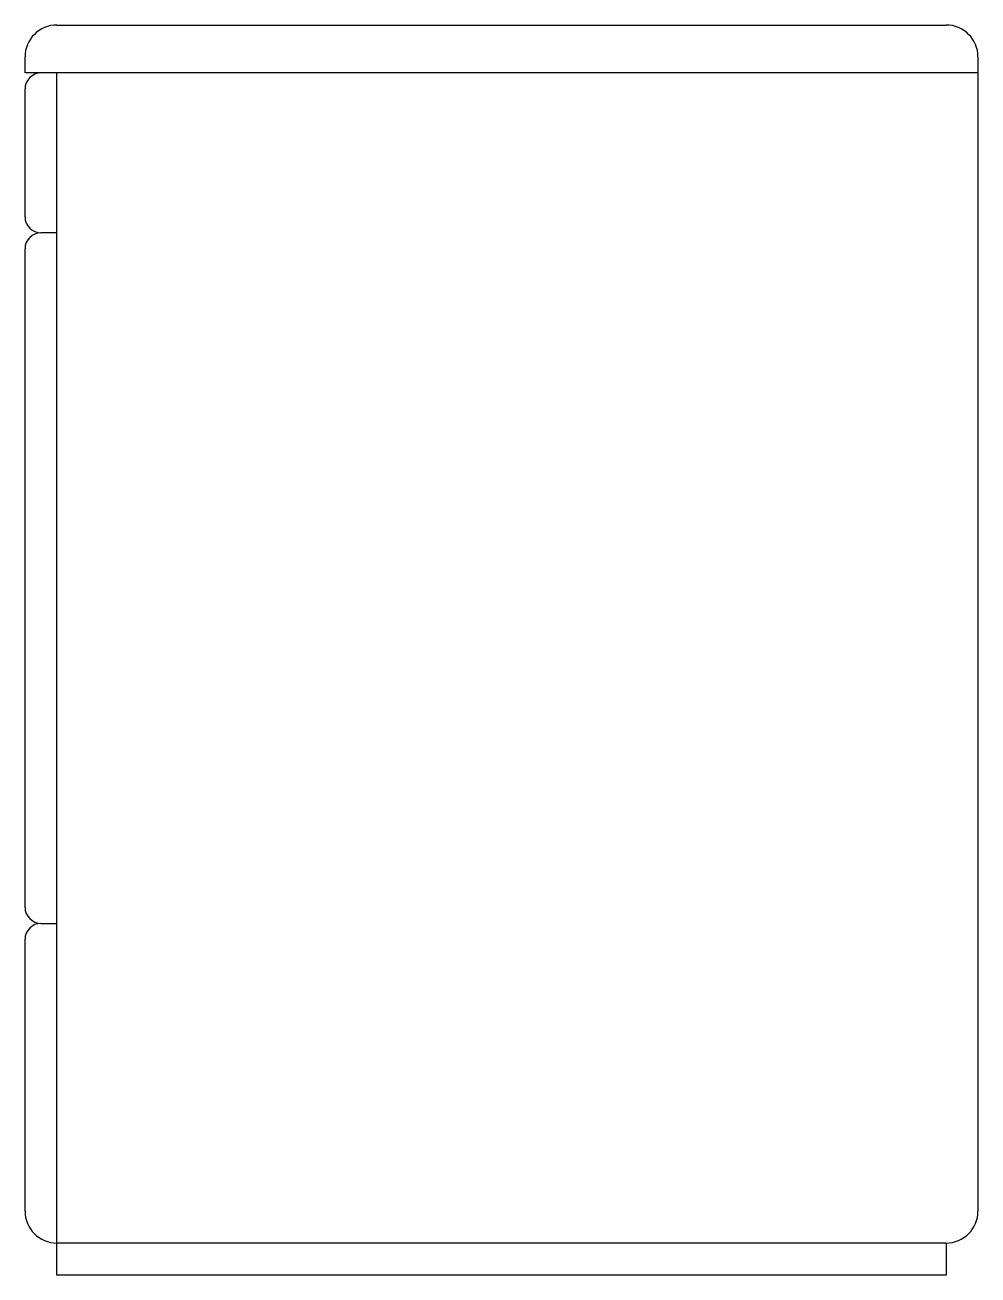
# Model space of a CAD drawing. Header units: millimetres. Extents: x -3018.701 to -3018.105, y 2860.746 to 2861.528.
import ezdxf

# ---------------------------------------------------------------- set-up
doc = ezdxf.new("R2010")
doc.units = ezdxf.units.MM
doc.header["$LTSCALE"] = 10
doc.layers.add('cozinha_eletros', color=2, linetype='Continuous')

msp = doc.modelspace()

# ---------------------------------------------------------------- linework, layer by layer
at = {"layer": 'cozinha_eletros'}
for p, q in [((-3018.68077, 2861.52767), (-3018.12477, 2861.52767)), ((-3018.70077, 2861.49767), (-3018.70077, 2861.50767)), ((-3018.10477, 2861.50767), (-3018.10477, 2860.78567)), ((-3018.10477, 2861.49767), (-3018.70077, 2861.49767)), ((-3018.68077, 2860.76567), (-3018.68077, 2861.49767)), ((-3018.12477, 2860.76567), (-3018.68077, 2860.76567))]:
    msp.add_line(p, q, dxfattribs=at)
at = {"layer": 'cozinha_eletros', "color": 1}
for p, q in [((-3018.70077, 2861.40767), (-3018.70077, 2861.48767)), ((-3018.68077, 2861.39767), (-3018.69077, 2861.39767)), ((-3018.70077, 2860.97567), (-3018.70077, 2861.38767)), ((-3018.69077, 2860.96567), (-3018.68077, 2860.96567)), ((-3018.70077, 2860.78567), (-3018.70077, 2860.95567))]:
    msp.add_line(p, q, dxfattribs=at)
at = {"layer": 'cozinha_eletros'}
msp.add_lwpolyline([(-3018.12477, 2860.76567), (-3018.12477, 2860.74567), (-3018.68077, 2860.74567), (-3018.68077, 2860.76567)], dxfattribs=at)
for centre, start, end in [((-3018.68077, 2861.50767), 90, 180), ((-3018.12477, 2861.50767), 0, 90), ((-3018.12477, 2860.78567), 270, 0)]:
    msp.add_arc(centre, 0.02, start, end, dxfattribs=at)
at = {"layer": 'cozinha_eletros', "color": 1}
for centre, radius, start, end in [((-3018.69077, 2861.48767), 0.01, 90, 180), ((-3018.69077, 2861.40767), 0.01, 180, 270), ((-3018.69077, 2861.38767), 0.01, 90, 180), ((-3018.69077, 2860.97567), 0.01, 180, 270), ((-3018.69077, 2860.95567), 0.01, 90, 180), ((-3018.68077, 2860.78567), 0.02, 180, 270)]:
    msp.add_arc(centre, radius, start, end, dxfattribs=at)

doc.saveas('drawing.dxf')
